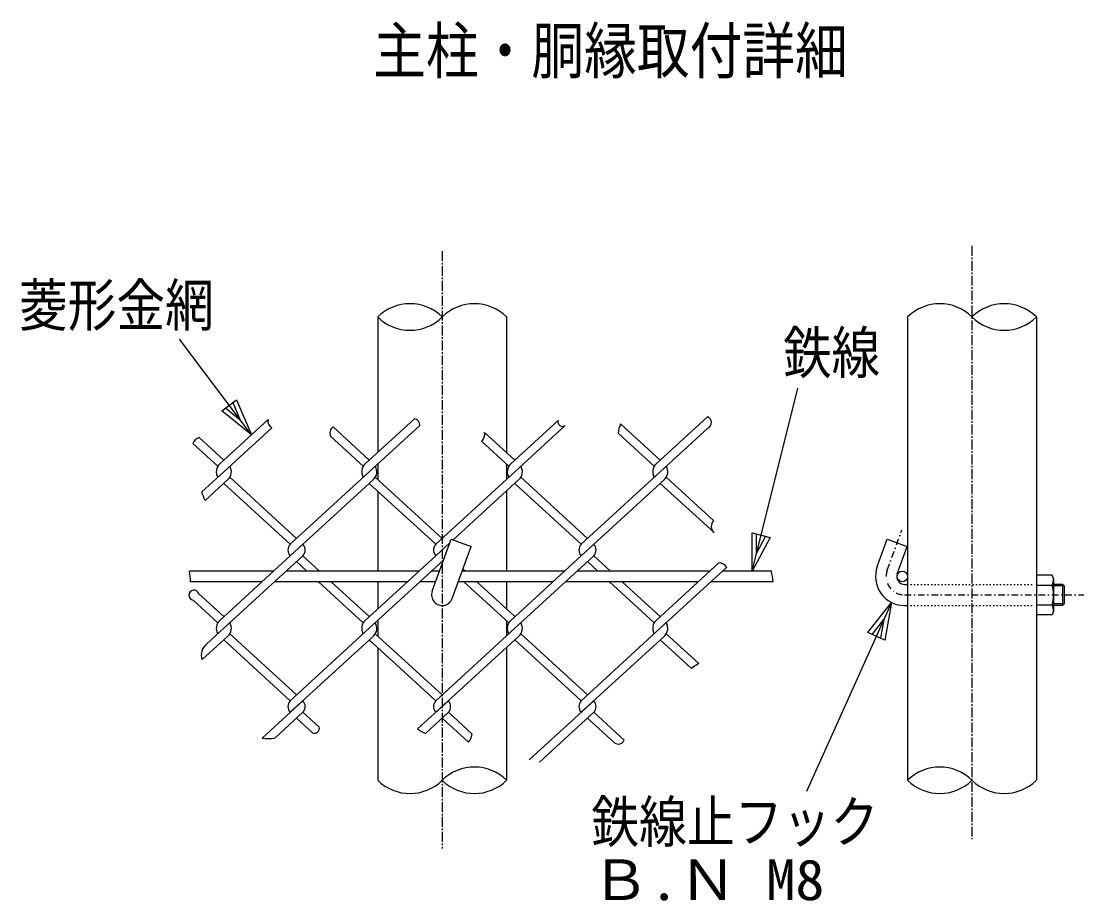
# Model space of a CAD drawing. Units: millimetres, scale not verified. Extents: x -2950 to 2950, y -2100 to 2100.
# Drawn here: x 978 to 1780, y 555 to 1219 of the extents above; entities that cross this region are included whole.
import ezdxf
from ezdxf.enums import TextEntityAlignment as Align

# ---------------------------------------------------------------- set-up
doc = ezdxf.new("R2010")
doc.units = ezdxf.units.MM
doc.header["$LTSCALE"] = 10
for name, pattern in [('USER1', [1.125, 0.75, -0.125, 0.125, -0.125]), ('USER2', [0.26, 0.01, -0.25]), ('USER3', [1.01, 0.5, -0.25, 0.01, -0.25])]:
    doc.linetypes.add(name, pattern=pattern)
doc.layers.add('0-1_1', color=7, linetype='Continuous', lineweight=25)
doc.layers.add('0-2_0', color=7, linetype='Continuous', lineweight=25)
doc.styles.add('ＭＳ ゴシック', font='')
doc.styles.get('ＭＳ ゴシック').set_extended_font_data('MS Gothic')

# ---------------------------------------------------------------- blocks, each defined once
blk = doc.blocks.new('C86')
at = {"layer": '0-1_1', "color": 4}
blk.add_line((9389.4, 17140.2), (9735.3, 18521.2), dxfattribs=at)
blk.add_lwpolyline([(9525.3, 17394.8), (9389.4, 17140.2), (9389.5, 17428.8)], close=True, dxfattribs=at)
blk.add_lwpolyline([(9491.3, 17403.3), (9423.4, 17276), (9423.4, 17420.3)], dxfattribs=at)
blk = doc.blocks.new('C87')
at = {"layer": '0-1_1', "color": 4}
blk.add_line((10442.3, 16903.6), (9800.7, 15475.5), dxfattribs=at)
blk.add_lwpolyline([(10263.7, 16676.9), (10442.3, 16903.6), (10391.4, 16619.5)], close=True, dxfattribs=at)
blk.add_lwpolyline([(10295.6, 16662.5), (10384.9, 16775.9), (10359.5, 16633.9)], dxfattribs=at)
blk = doc.blocks.new('C90')
at = {"layer": '0-1_1', "color": 4}
blk.add_line((22168.3, 18875.2), (21625.2, 19599.4), dxfattribs=at)
blk.add_lwpolyline([(22056.3, 19141.2), (22168.3, 18875.2), (21944.3, 19057.2)], close=True, dxfattribs=at)
blk.add_lwpolyline([(22028.3, 19120.2), (22084.3, 18987.2), (21972.3, 19078.2)], dxfattribs=at)

msp = doc.modelspace()

# ---------------------------------------------------------------- linework, layer by layer
at = {"layer": '0-1_1', "color": 4, "linetype": 'USER1'}
for p, q in [((1295.92, 1045.38), (1295.92, 594.05)), ((1695.92, 1049.3), (1695.92, 601.18))]:
    msp.add_line(p, q, dxfattribs=at)
at = {"layer": '0-1_1'}
for p, q in [((1247.32, 995.62), (1247.32, 893.39)), ((1344.52, 995.62), (1344.52, 893.18)), ((1647.32, 995.62), (1647.32, 645.62)), ((1744.52, 995.62), (1744.52, 645.62)), ((1127.96, 884.67), (1164.42, 918.08)), ((1237.81, 884.67), (1274.93, 918.69)), ((1347.66, 884.67), (1383.37, 917.4)), ((1460.58, 887.49), (1430.64, 914.92)), ((1457.51, 884.67), (1496.21, 920.14)), ((1131.04, 878.7), (1167.38, 912)), ((1240.89, 887.49), (1213.48, 912.6)), ((1240.89, 878.7), (1279.03, 913.65)), ((1350.73, 887.49), (1327.9, 908.41)), ((1350.73, 878.7), (1388.82, 913.6)), ((1456.03, 882.86), (1428.75, 907.87)), ((1460.58, 878.7), (1496.41, 911.53)), ((1126.49, 882.86), (1107.72, 900.06)), ((1131.04, 887.49), (1112.38, 904.58)), ((1236.34, 882.86), (1211.63, 905.5)), ((1346.18, 882.86), (1325.8, 901.54)), ((1247.32, 884.6), (1247.32, 872.8)), ((1344.52, 884.39), (1344.52, 873.01)), ((1131.04, 878.7), (1114.4, 863.45)), ((1135.59, 874.53), (1185.96, 828.37)), ((1240.89, 878.7), (1181.17, 823.97)), ((1245.43, 874.53), (1295.81, 828.37)), ((1350.73, 878.7), (1291.01, 823.97)), ((1355.28, 874.53), (1405.66, 828.37)), ((1460.58, 878.7), (1400.86, 823.97)), ((1465.13, 874.53), (1500.83, 841.82)), ((1134.11, 872.72), (1116.91, 856.96)), ((1131.04, 869.91), (1181.17, 823.97)), ((1243.96, 872.72), (1181.19, 815.2)), ((1240.89, 869.91), (1291.01, 823.97)), ((1353.81, 872.72), (1304.23, 827.3)), ((1350.73, 869.91), (1400.86, 823.97)), ((1463.65, 872.72), (1400.88, 815.2)), ((1460.58, 869.91), (1501.16, 832.72)), ((1247.32, 864.01), (1247.32, 803.62)), ((1344.52, 864.22), (1344.52, 803.62)), ((1127.96, 766.43), (1190.74, 823.96)), ((1301.75, 825.02), (1291.03, 815.2)), ((1303.44, 782.89), (1317.81, 822.35)), ((1347.66, 766.43), (1410.43, 823.96)), ((1639.44, 801.68), (1646.92, 822.24)), ((1131.04, 760.46), (1190.76, 815.18)), ((1193.78, 803.62), (1185.96, 810.79)), ((1203.37, 803.62), (1190.76, 815.18)), ((1237.81, 766.43), (1291.03, 815.2)), ((1240.89, 760.46), (1296.95, 811.84)), ((1350.73, 760.46), (1410.45, 815.18)), ((1413.48, 803.62), (1405.66, 810.79)), ((1423.07, 803.62), (1410.45, 815.18)), ((1168.55, 803.62), (1105.13, 803.62)), ((1278.4, 803.62), (1178.14, 803.62)), ((1293.96, 803.62), (1287.99, 803.62)), ((1388.24, 803.62), (1310.99, 803.62)), ((1313.22, 803.62), (1311.55, 805.16)), ((1498.09, 803.62), (1397.84, 803.62)), ((1457.51, 766.43), (1504.89, 809.85)), ((1460.58, 760.46), (1510.81, 806.49)), ((1544.46, 803.62), (1507.68, 803.62)), ((1159.82, 795.62), (1105.92, 795.62)), ((1269.67, 795.62), (1169.41, 795.62)), ((1236.34, 764.63), (1202.51, 795.62)), ((1240.89, 769.25), (1212.1, 795.62)), ((1247.32, 795.62), (1247.32, 775.15)), ((1291.05, 795.62), (1279.26, 795.62)), ((1379.51, 795.62), (1308.08, 795.62)), ((1346.18, 764.63), (1312.36, 795.62)), ((1350.73, 769.25), (1321.95, 795.62)), ((1344.52, 795.62), (1344.52, 774.94)), ((1489.36, 795.62), (1389.1, 795.62)), ((1456.03, 764.63), (1422.21, 795.62)), ((1460.58, 769.25), (1431.8, 795.62)), ((1545.92, 795.62), (1498.95, 795.62)), ((1756.37, 800.62), (1744.52, 800.62)), ((1744.52, 800.62), (1744.52, 770.62)), ((1757.52, 798.12), (1756.37, 800.62)), ((1131.04, 769.25), (1112.15, 786.56)), ((1645.08, 793.62), (1647.32, 793.62)), ((1744.52, 793.12), (1756.37, 793.12)), ((1764.32, 793.62), (1757.52, 793.62)), ((1765.52, 792.42), (1764.32, 793.62)), ((1764.32, 793.62), (1764.32, 777.62)), ((1765.52, 792.42), (1765.52, 778.82)), ((1126.49, 764.63), (1107.9, 781.66)), ((1765.52, 778.82), (1764.32, 777.62)), ((1645.08, 777.62), (1647.32, 777.62)), ((1744.52, 778.13), (1756.37, 778.13)), ((1764.32, 777.62), (1757.52, 777.62)), ((1247.32, 766.36), (1247.32, 754.56)), ((1344.52, 766.15), (1344.52, 754.77)), ((1134.11, 754.49), (1114.77, 736.77)), ((1131.04, 760.46), (1117.85, 748.38)), ((1135.59, 756.29), (1185.96, 710.13)), ((1240.89, 760.46), (1181.17, 705.74)), ((1243.96, 754.49), (1181.19, 696.97)), ((1245.43, 756.29), (1295.81, 710.13)), ((1350.73, 760.46), (1291.01, 705.74)), ((1353.81, 754.49), (1291.03, 696.97)), ((1355.28, 756.29), (1405.66, 710.13)), ((1460.58, 760.46), (1400.86, 705.74)), ((1463.65, 754.49), (1400.88, 696.97)), ((1465.13, 756.29), (1489.71, 733.77)), ((1131.04, 751.67), (1181.17, 705.74)), ((1240.89, 751.67), (1291.01, 705.74)), ((1350.73, 751.67), (1400.86, 705.74)), ((1460.58, 751.67), (1484.05, 730.17)), ((1247.32, 745.77), (1247.32, 645.62)), ((1344.52, 745.98), (1344.52, 645.62)), ((1159.91, 677.47), (1190.74, 705.72)), ((1277.37, 684.45), (1300.59, 705.72)), ((1361.56, 660.94), (1410.43, 705.72)), ((1169.49, 677.46), (1190.76, 696.95)), ((1197.94, 681.58), (1185.96, 692.55)), ((1203.04, 685.69), (1190.76, 696.95)), ((1283.27, 681.07), (1300.6, 696.95)), ((1315.68, 674.35), (1295.81, 692.55)), ((1318.63, 680.43), (1300.6, 696.95)), ((1369.37, 659.3), (1410.45, 696.95)), ((1426.01, 673.9), (1405.66, 692.56)), ((1433.38, 675.94), (1410.45, 696.95))]:
    msp.add_line(p, q, dxfattribs=at)
at = {"layer": '0-1_1', "color": 4, "linetype": 'USER3'}
for p, q in [((1631.92, 804.41), (1643.03, 834.94)), ((1645.08, 785.62), (1780.31, 785.62))]:
    msp.add_line(p, q, dxfattribs=at)
at = {"layer": '0-1_1', "linetype": 'USER2'}
for p, q in [((1647.32, 793.62), (1744.52, 793.62)), ((1647.32, 777.62), (1744.52, 777.62))]:
    msp.add_line(p, q, dxfattribs=at)
at = {"layer": '0-1_1', "color": 4}
for p, q in [((1765.52, 792.42), (1757.52, 792.42)), ((1765.52, 778.82), (1757.52, 778.82))]:
    msp.add_line(p, q, dxfattribs=at)
at = {"layer": '0-1_1'}
for points in [[(1288.41, 788.36), (1302.77, 827.83), (1317.81, 822.35)], [(1624.4, 807.15), (1631.89, 827.71), (1646.92, 822.24)], [(1757.52, 798.12), (1757.52, 773.12), (1756.37, 770.62), (1744.52, 770.62)]]:
    msp.add_lwpolyline(points, dxfattribs=at)
msp.add_circle((1643.32, 799.62), 4, dxfattribs=at)
at = {"layer": '0-1_1', "color": 4}
for centre, radius, start, end in [((1271.62, 971.1), 34.52, 45.26329, 134.73663), ((1320.22, 971.1), 34.52, 45.26329, 134.73663), ((1671.62, 971.1), 34.52, 45.26329, 134.73663), ((1720.22, 971.1), 34.52, 45.26329, 134.73663), ((1271.62, 1020.15), 34.52, 225.26355, 314.73669), ((1720.22, 1020.15), 34.52, 225.26337, 314.73669), ((1169.79, 916.93), 5.48, 167.87253, 243.97788), ((1274.3, 913.99), 4.74, 355.8866, 82.28421), ((1386.83, 916.54), 3.56, 166.11601, 304.07837), ((1450.47, 905.81), 21.82, 155.31758, 174.58073), ((1494.63, 915.79), 4.62, 292.60126, 69.99497), ((1216.97, 907.9), 5.85, 126.60717, 204.21182), ((1320.37, 906.95), 7.67, 315.0863, 10.91983), ((1114.6, 897.63), 7.3, 107.75444, 160.57173), ((710.45, 703.22), 434.57, 20.7187, 21.63587), ((1505.51, 837.44), 6.41, 136.88495, 227.33714), ((989.97, 788.1), 116.19, 3.71096, 7.67615), ((1504.74, 802.72), 7.14, 31.85026, 88.81895), ((1218.05, 739.92), 332.57, 9.64231, 11.04335), ((1108.51, 785.43), 3.81, 17.28237, 260.90268), ((1124.07, 740.51), 10.03, 128.34595, 201.94916), ((1510.96, 694.06), 45.03, 118.14438, 126.69124), ((1199.64, 684.69), 3.55, 241.29324, 16.34576), ((1291.93, 703.03), 23.61, 231.91876, 248.48406), ((1164.74, 721.03), 43.83, 263.66666, 276.21576), ((1304.63, 683.47), 14.33, 320.42987, 347.72482), ((1428.86, 677.95), 4.95, 234.8794, 336.00775), ((1320.22, 621.1), 34.52, 45.26356, 134.73663), ((1671.62, 621.1), 34.52, 45.26329, 134.73663), ((1271.62, 670.15), 34.52, 225.26337, 314.73669), ((1320.22, 670.15), 34.52, 225.26337, 314.73669), ((1671.62, 670.15), 34.52, 225.26364, 314.73679), ((1720.22, 670.15), 34.52, 225.26364, 314.73679)]:
    msp.add_arc(centre, radius, start, end, dxfattribs=at)
at = {"layer": '0-1_1'}
for centre, radius, start, end in [((1133.44, 878.7), 8.1, 132.49985, 210.96317), ((1128.64, 878.7), 8.1, 312.49994, 30.96311), ((1243.28, 878.7), 8.1, 132.49965, 210.96317), ((1238.49, 878.7), 8.1, 312.50012, 30.96311), ((1353.13, 878.7), 8.1, 132.49965, 210.96317), ((1348.33, 878.7), 8.1, 312.50012, 30.96311), ((1462.98, 878.7), 8.1, 132.49965, 210.96317), ((1458.18, 878.7), 8.1, 312.50012, 30.96311), ((1185.96, 819.58), 6.48, 137.49927, 222.4995), ((1185.96, 819.58), 6.48, 317.50058, 42.50064), ((1295.81, 819.58), 6.48, 137.49927, 222.49973), ((1295.81, 819.58), 6.48, 34.95305, 42.50065), ((1405.66, 819.58), 6.48, 137.49927, 222.49973), ((1405.66, 819.58), 6.48, 317.50034, 42.50064), ((1645.08, 799.62), 22, 160.00006, 270), ((1645.08, 799.62), 6, 159.99977, 270), ((1746.1, 798.12), 11.43, 334.02042, 0), ((1295.92, 785.62), 8, 159.99965, 339.99972), ((1732.62, 785.62), 24.9, 342.48389, 17.51721), ((1746.1, 773.12), 11.43, 0, 25.97959), ((1133.44, 760.46), 8.1, 132.49985, 210.96317), ((1128.64, 760.46), 8.1, 312.49994, 30.96311), ((1243.28, 760.46), 8.1, 132.49965, 210.96317), ((1238.49, 760.46), 8.1, 312.50012, 30.96311), ((1353.13, 760.46), 8.1, 132.49965, 210.96317), ((1348.33, 760.46), 8.1, 312.50012, 30.96311), ((1462.98, 760.46), 8.1, 132.49965, 210.96317), ((1458.18, 760.46), 8.1, 312.50012, 30.96311), ((1185.96, 701.34), 6.48, 137.49927, 222.4995), ((1185.96, 701.34), 6.48, 317.50058, 42.50064), ((1295.81, 701.34), 6.48, 137.49927, 222.49973), ((1295.81, 701.34), 6.48, 317.50034, 42.50064), ((1405.66, 701.34), 6.48, 137.49927, 222.49973), ((1405.66, 701.34), 6.48, 317.50034, 42.50064)]:
    msp.add_arc(centre, radius, start, end, dxfattribs=at)
at = {"layer": '0-1_1', "color": 4, "linetype": 'USER3'}
msp.add_arc((1645.08, 799.62), 14, 160.00006, 270, dxfattribs=at)

# ---------------------------------------------------------------- block references
at = {"layer": '0-2_0', "xscale": 0.1, "yscale": 0.1}
for name, p in [('C90', (-1064.99, -980.97)), ('C86', (590.97, -910.4)), ('C87', (590.97, -910.4))]:
    msp.add_blockref(name, p, dxfattribs=at)

# ---------------------------------------------------------------- texts
at = {"layer": '0-1_1', "color": 4, "style": 'ＭＳ ゴシック'}
for s, height, width, p in [('主柱・胴縁取付詳細', 34.34, 0.85, (1243.82, 1169.31)), ('菱形金網', 31.7, 0.85, (976.44, 979.21)), ('鉄線', 31.6, 0.85, (1553.3, 943.39)), ('鉄線止フック', 31.18, 0.85, (1408.42, 589.33)), ('Ｂ.Ｎ M8', 30.78, 1.05, (1408.42, 545.86))]:
    msp.add_text(s, height=height, dxfattribs=dict(at, width=width)).set_placement(p, align=Align.BOTTOM_LEFT)

doc.saveas('drawing.dxf')
